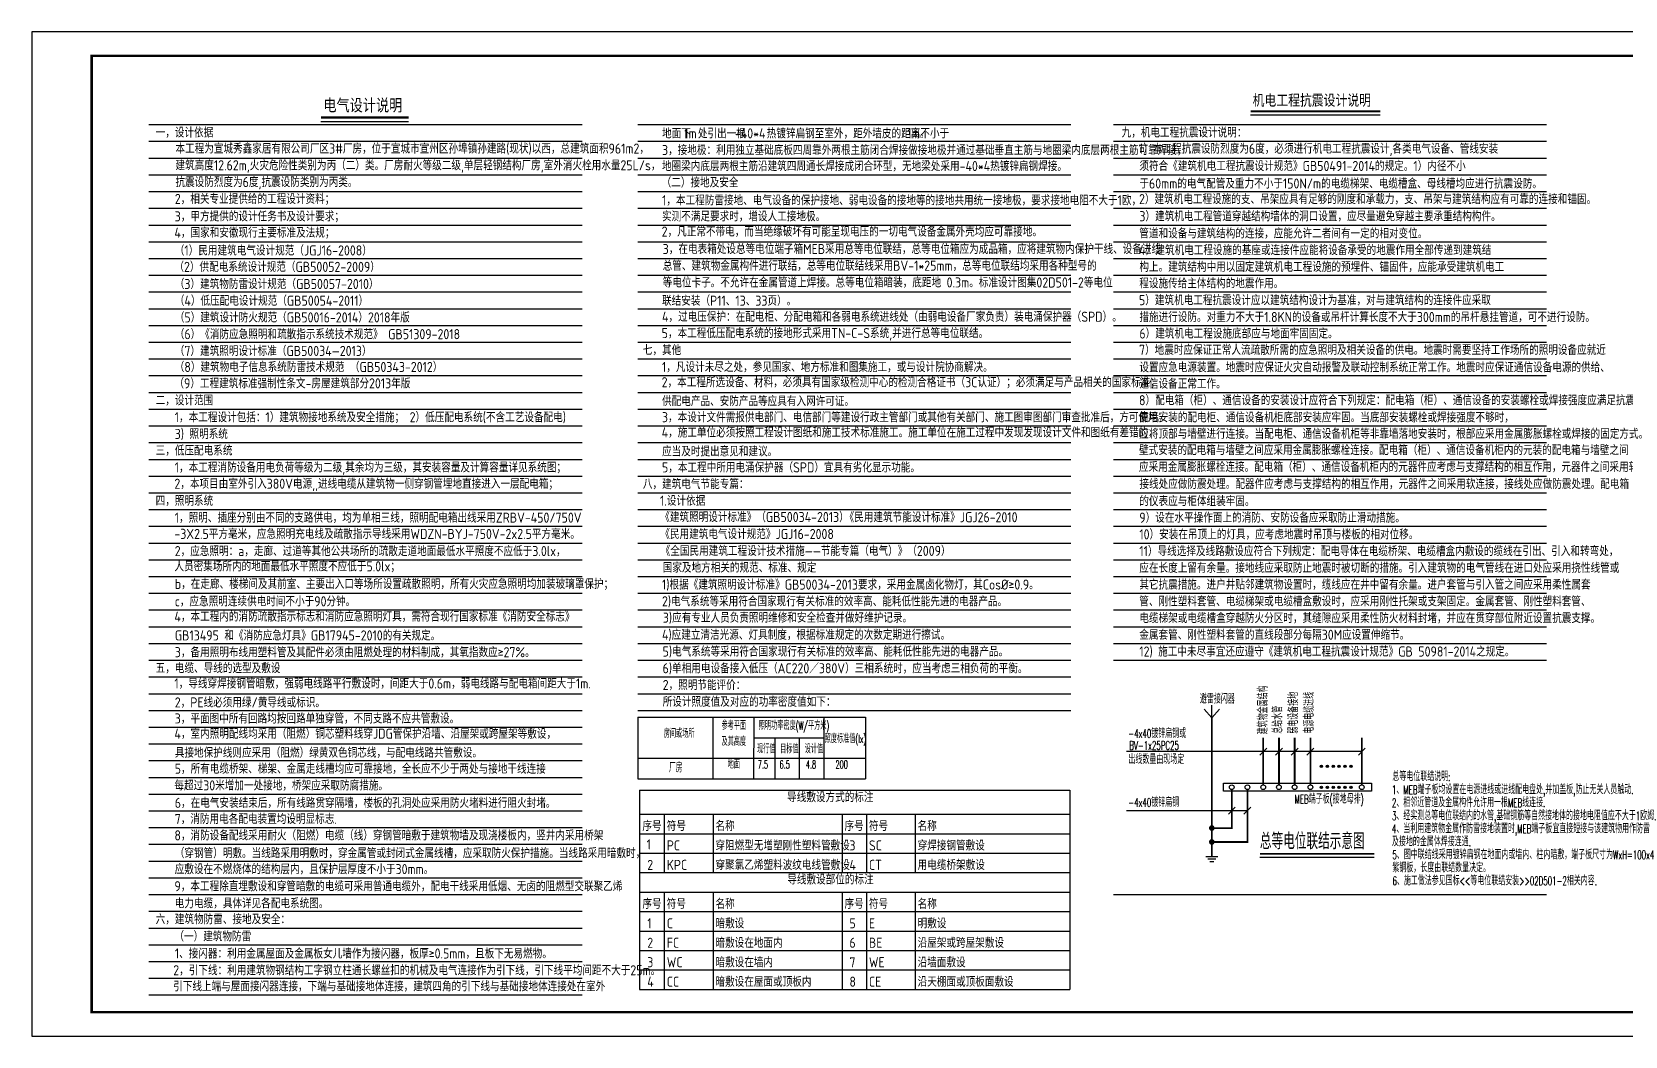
# Model space of a CAD drawing. Extents: x 1728470 to 1835391, y -157368 to 197905.
# Drawn here: x 1728470 to 1795062, y 155905 to 197905 of the extents above; entities that cross this region are included whole.
import ezdxf
from ezdxf.enums import TextEntityAlignment as Align

# ---------------------------------------------------------------- set-up
doc = ezdxf.new("R2010")
doc.units = 0
doc.header["$LTSCALE"] = 1000
doc.header["$MEASUREMENT"] = 0
doc.layers.get('0').update_dxf_attribs({"linetype": 'CONTINUOUS'})
for name, color, linetype in [('DIM-照明', 4, 'CONTINUOUS'), ('EQUIP_标注', 4, 'CONTINUOUS'), ('PUB_TEXT', 7, 'CONTINUOUS'), ('TEL_TEXT', 7, 'CONTINUOUS'), ('TEL_TITLE', 7, 'CONTINUOUS'), ('TWT_TEXT', 7, 'CONTINUOUS'), ('我的文字', 153, 'CONTINUOUS'), ('电气说明', 2, 'CONTINUOUS')]:
    doc.layers.add(name, color=color, linetype=linetype)
doc.styles.add('-GBCBIGGBENOR', font='GBENOR.shx', dxfattribs={"bigfont": 'GBCBIG.shx'})
doc.styles.add('_TEL_DIM', font='SIMPLEX', dxfattribs={"width": 0.8, "height": 3.5, "bigfont": 'HZTXT'})
doc.styles.add('HVAC', font='gbenor.shx', dxfattribs={"width": 0.8, "bigfont": 'gbcbig.shx'})
doc.styles.get("Standard").update_dxf_attribs({"font": 'gbenor.shx', "bigfont": 'gbcbig.shx'})
doc.styles.add('STY53', font='COMPLEX', dxfattribs={"width": 0.6, "bigfont": 'HZTXT'})
doc.styles.add('宋体', font='')
doc.styles.get('宋体').set_extended_font_data('SimSun')

msp = doc.modelspace()

# ---------------------------------------------------------------- hatches: boundary and pattern name
at = {"layer": 'DIM-照明', "linetype": 'BYBLOCK'}
for points in [[(1782419, 167195, 1), (1782320, 167195, 1)], [(1782665, 167195, 1), (1782567, 167195, 1)], [(1782912, 167195, 1), (1782813, 167195, 1)], [(1783158, 167195, 1), (1783060, 167195, 1)], [(1783405, 167195, 1), (1783306, 167195, 1)], [(1783651, 167195, 1), (1783552, 167195, 1)], [(1782419, 166306, 1), (1782320, 166306, 1)], [(1782665, 166306, 1), (1782567, 166306, 1)], [(1782912, 166306, 1), (1782813, 166306, 1)], [(1783158, 166306, 1), (1783060, 166306, 1)], [(1783405, 166306, 1), (1783306, 166306, 1)], [(1783651, 166306, 1), (1783552, 166306, 1)]]:
    msp.add_hatch(color=256, dxfattribs=at).paths.add_polyline_path(points)
h = msp.add_hatch(color=256, dxfattribs=at)
edge = h.paths.add_edge_path()
edge.add_ellipse((1777787, 164607), major_axis=(-9, 118), ratio=1, start_angle=0, end_angle=360)
h = msp.add_hatch(color=256, dxfattribs=at)
edge = h.paths.add_edge_path()
edge.add_ellipse((1777787, 164025), major_axis=(-9, 118), ratio=1, start_angle=0, end_angle=360)

# ---------------------------------------------------------------- linework, layer by layer
at = {"color": 251}
for p, q in [((1733363, 194027), (1751465, 194027)), ((1753792, 194027), (1771894, 194027)), ((1773679, 194027), (1791780, 194027)), ((1733363, 193327), (1751465, 193327)), ((1753792, 193327), (1771894, 193327)), ((1773679, 193327), (1791780, 193327)), ((1773679, 193327), (1791780, 193327)), ((1733363, 192627), (1751465, 192627)), ((1753792, 192627), (1771894, 192627)), ((1773679, 192627), (1791780, 192627)), ((1733363, 191927), (1751465, 191927)), ((1753792, 191927), (1771894, 191927)), ((1753792, 191927), (1771894, 191927)), ((1753792, 191927), (1771894, 191927)), ((1773679, 191927), (1791780, 191927)), ((1733363, 191227), (1751465, 191227)), ((1753792, 191227), (1771894, 191227)), ((1773679, 191227), (1791780, 191227)), ((1733363, 190527), (1751465, 190527)), ((1753792, 190527), (1771894, 190527)), ((1773679, 190527), (1791780, 190527)), ((1733363, 189827), (1751465, 189827)), ((1753792, 189827), (1771894, 189827)), ((1773679, 189827), (1791780, 189827)), ((1733363, 189127), (1751465, 189127)), ((1753792, 189127), (1771894, 189127)), ((1773679, 189127), (1791780, 189127)), ((1733363, 188427), (1751465, 188427)), ((1753792, 188427), (1771894, 188427)), ((1753792, 188427), (1771894, 188427)), ((1773679, 188427), (1791780, 188427)), ((1733363, 187727), (1751465, 187727)), ((1753792, 187727), (1771894, 187727)), ((1773679, 187727), (1791780, 187727)), ((1733363, 187027), (1751465, 187027)), ((1733363, 187027), (1751465, 187027)), ((1753792, 187027), (1771894, 187027)), ((1773679, 187027), (1791780, 187027)), ((1733363, 186327), (1751465, 186327)), ((1753792, 186327), (1771894, 186327)), ((1753792, 186327), (1771894, 186327)), ((1773679, 186327), (1791780, 186327)), ((1773679, 186327), (1791780, 186327)), ((1733363, 185627), (1751465, 185627)), ((1753792, 185627), (1771894, 185627)), ((1773679, 185627), (1791780, 185627)), ((1733363, 184927), (1751465, 184927)), ((1753792, 184927), (1771894, 184927)), ((1773679, 184927), (1791780, 184927)), ((1733363, 184227), (1751465, 184227)), ((1753792, 184227), (1771894, 184227)), ((1773679, 184227), (1791780, 184227)), ((1733363, 183527), (1751465, 183527)), ((1753792, 183527), (1771894, 183527)), ((1773679, 183527), (1791780, 183527)), ((1733363, 182827), (1751465, 182827)), ((1733363, 182827), (1751465, 182827)), ((1753792, 182827), (1771894, 182827)), ((1773679, 182827), (1791780, 182827)), ((1773679, 182827), (1791780, 182827)), ((1733363, 182127), (1751465, 182127)), ((1753792, 182127), (1771894, 182127)), ((1753792, 182127), (1771894, 182127)), ((1773679, 182127), (1791780, 182127)), ((1733363, 181427), (1751465, 181427)), ((1753792, 181427), (1771894, 181427)), ((1773679, 181427), (1791780, 181427)), ((1733363, 180727), (1751465, 180727)), ((1753792, 180727), (1771894, 180727)), ((1773679, 180727), (1791780, 180727)), ((1733363, 180027), (1751465, 180027)), ((1753792, 180027), (1771894, 180027)), ((1773679, 180027), (1791780, 180027)), ((1773679, 180027), (1791780, 180027)), ((1733363, 179327), (1751465, 179327)), ((1733363, 179327), (1751465, 179327)), ((1753792, 179327), (1771894, 179327)), ((1753792, 179327), (1771894, 179327)), ((1773679, 179327), (1791780, 179327)), ((1773679, 179327), (1791780, 179327)), ((1733363, 178627), (1751465, 178627)), ((1753792, 178627), (1771894, 178627)), ((1773679, 178627), (1791780, 178627)), ((1733363, 177927), (1751465, 177927)), ((1753792, 177927), (1771894, 177927)), ((1773679, 177927), (1791780, 177927)), ((1733363, 177227), (1751465, 177227)), ((1753792, 177227), (1771894, 177227)), ((1773679, 177227), (1791780, 177227)), ((1733363, 176527), (1751465, 176527)), ((1753792, 176527), (1771894, 176527)), ((1773679, 176527), (1791780, 176527)), ((1773679, 176527), (1791780, 176527)), ((1733363, 175827), (1751465, 175827)), ((1733363, 175827), (1751465, 175827)), ((1753792, 175827), (1771894, 175827)), ((1753792, 175827), (1771894, 175827)), ((1773679, 175827), (1791780, 175827)), ((1733363, 175127), (1751465, 175127)), ((1753792, 175127), (1771894, 175127)), ((1773679, 175127), (1791780, 175127)), ((1733363, 174427), (1751465, 174427)), ((1753792, 174427), (1771894, 174427)), ((1773679, 174427), (1791780, 174427)), ((1733363, 173727), (1751465, 173727)), ((1753792, 173727), (1771894, 173727)), ((1773679, 173727), (1791780, 173727)), ((1733363, 173027), (1751465, 173027)), ((1753792, 173027), (1771894, 173027)), ((1773679, 173027), (1791780, 173027)), ((1773679, 173027), (1791780, 173027)), ((1733363, 172327), (1751465, 172327)), ((1733363, 172327), (1751465, 172327)), ((1753792, 172327), (1771894, 172327)), ((1753792, 172327), (1771894, 172327)), ((1773679, 172327), (1791780, 172327)), ((1733363, 171627), (1751465, 171627)), ((1753792, 171627), (1771894, 171627)), ((1773679, 171627), (1791780, 171627)), ((1733363, 170927), (1751465, 170927)), ((1753792, 170927), (1771894, 170927)), ((1733363, 170227), (1751465, 170227)), ((1753792, 170227), (1771894, 170227)), ((1733363, 169527), (1751465, 169527)), ((1753792, 169527), (1771894, 169527)), ((1733363, 168827), (1751465, 168827)), ((1733363, 168827), (1751465, 168827)), ((1733363, 168127), (1751465, 168127)), ((1733363, 167427), (1751465, 167427)), ((1733363, 166727), (1751465, 166727)), ((1733363, 166027), (1751465, 166027)), ((1753860, 166195), (1753860, 157857)), ((1753860, 166195), (1771846, 166195)), ((1771846, 166195), (1771846, 157857)), ((1733363, 165327), (1751465, 165327)), ((1733363, 165327), (1751465, 165327)), ((1753860, 165186), (1771846, 165186)), ((1754904, 165186), (1754904, 162743)), ((1756939, 165186), (1756939, 162743)), ((1762335, 165186), (1762335, 162743)), ((1763353, 165186), (1763353, 162743)), ((1765389, 165186), (1765389, 162743)), ((1733363, 164627), (1751465, 164627)), ((1733363, 163927), (1751465, 163927)), ((1753860, 164372), (1771846, 164372)), ((1733363, 163227), (1751465, 163227)), ((1753860, 163557), (1771846, 163557)), ((1733363, 162527), (1751465, 162527)), ((1753860, 162743), (1771846, 162743)), ((1733363, 161827), (1751465, 161827)), ((1733363, 161827), (1751465, 161827)), ((1753860, 161929), (1771846, 161929)), ((1754904, 161929), (1754904, 157857)), ((1756939, 161929), (1756939, 157857)), ((1762335, 161929), (1762335, 157857)), ((1763353, 161929), (1763353, 157857)), ((1765389, 161929), (1765389, 157857)), ((1773679, 161827), (1791780, 161827)), ((1733363, 161127), (1751465, 161127)), ((1733363, 161127), (1751465, 161127)), ((1753860, 161115), (1771846, 161115)), ((1733363, 160427), (1751465, 160427)), ((1753860, 160300), (1771846, 160300)), ((1733363, 159727), (1751465, 159727)), ((1733363, 159727), (1751465, 159727)), ((1753860, 159486), (1771846, 159486)), ((1733363, 159027), (1751465, 159027)), ((1753860, 158672), (1771846, 158672)), ((1733363, 158327), (1751465, 158327)), ((1753860, 157857), (1771846, 157857)), ((1733363, 157627), (1751465, 157627))]:
    msp.add_line(p, q, dxfattribs=at)
msp.add_line((1753792, 167527), (1763313, 167527))
at = {"layer": 'DIM-照明', "ltscale": 1.2}
for q in [(1777466, 169581, -602), (1777787, 169745, -602), (1778108, 169581, -602)]:
    msp.add_line((1777787, 169217, -602), q, dxfattribs=at)
at = {"layer": 'DIM-照明', "linetype": 'BYBLOCK'}
for p, q in [((1780081, 167950, -602), (1779791, 167659, -602)), ((1780738, 167950, -602), (1780448, 167659, -602)), ((1781396, 167950, -602), (1781105, 167659, -602)), ((1782053, 167950, -602), (1781762, 167659, -602)), ((1784202, 167950, -602), (1783912, 167659, -602)), ((1778769, 165478, -602), (1778479, 165188, -602)), ((1779421, 165478, -602), (1779130, 165188, -602))]:
    msp.add_line(p, q, dxfattribs=at)
at = {"layer": 'DIM-照明', "ltscale": 1200}
for p, q in [((1784057, 167804, -602), (1774215, 167804, -602)), ((1779275, 165333, -602), (1774215, 165333, -602)), ((1777541, 163419, -602), (1778034, 163419, -602)), ((1777623, 163314, -602), (1777952, 163314, -602)), ((1777705, 163212, -602), (1777870, 163212, -602))]:
    msp.add_line(p, q, dxfattribs=at)
at = {"layer": 'DIM-照明', "ltscale": 1.2, "const_width": 73.9, "elevation": -602}
for points in [[(1777787, 163419), (1777787, 169217)], [(1779936, 166413), (1779936, 168392)], [(1780593, 166413), (1780593, 168392)], [(1781250, 166413), (1781250, 168392)], [(1781907, 166413), (1781907, 168392)], [(1784057, 166413), (1784057, 168392)], [(1778624, 166216), (1778624, 164607), (1777787, 164607)], [(1779275, 166216), (1779275, 164025), (1777787, 164025)]]:
    msp.add_lwpolyline(points, dxfattribs=at)
at = {"layer": 'DIM-照明', "linetype": 'BYBLOCK', "elevation": -602}
msp.add_lwpolyline([(1778277, 166482), (1784464, 166482), (1784464, 166153), (1778277, 166153)], close=True, dxfattribs=at)
at = {"layer": 'DIM-照明', "linetype": 'BYBLOCK'}
for centre, radius in [((1782370, 167195, -602), 49.3), ((1782616, 167195, -602), 49.3), ((1782862, 167195, -602), 49.3), ((1783109, 167195, -602), 49.3), ((1783355, 167195, -602), 49.3), ((1783602, 167195, -602), 49.3), ((1778618, 166315, -602), 98.8), ((1779275, 166315, -602), 98.8), ((1779934, 166315, -602), 98.8), ((1780591, 166315, -602), 98.8), ((1781248, 166315, -602), 98.8), ((1781906, 166315, -602), 98.8), ((1782370, 166306, -602), 49.3), ((1782616, 166306, -602), 49.3), ((1782862, 166306, -602), 49.3), ((1783109, 166306, -602), 49.3), ((1783355, 166306, -602), 49.3), ((1783602, 166306, -602), 49.3), ((1784055, 166315, -602), 98.8)]:
    msp.add_circle(centre, radius, dxfattribs=at)
at = {"layer": 'EQUIP_标注', "const_width": 70}
msp.add_lwpolyline([(1779797, 163530), (1784577, 163530)], dxfattribs=at)
at = {"layer": 'EQUIP_标注'}
msp.add_lwpolyline([(1779797, 163390), (1784577, 163390)], dxfattribs=at)
at = {"layer": 'TEL_TEXT'}
for p, q in [((1753792, 169245), (1753792, 166668)), ((1753792, 169245), (1763313, 169245)), ((1756936, 169245), (1756936, 166668)), ((1758639, 169245), (1758638, 166668)), ((1761572, 169245), (1761572, 166668)), ((1763313, 169245), (1763313, 166668)), ((1758639, 168386), (1761572, 168386)), ((1758639, 168386), (1761572, 168386)), ((1759521, 168386), (1759521, 166668)), ((1760533, 168386), (1760533, 166668)), ((1754568, 167527), (1763313, 167527)), ((1754568, 167527), (1763313, 167527)), ((1754568, 167527), (1763313, 167527)), ((1753792, 166668), (1763313, 166668)), ((1754568, 166668), (1763313, 166668))]:
    msp.add_line(p, q, dxfattribs=at)
at = {"layer": 'TEL_TITLE', "color": 4}
msp.add_lwpolyline([(1728470, 155905), (1802770, 155905), (1802770, 197905), (1728470, 197905)], close=True, dxfattribs=at)
at = {"layer": 'TEL_TITLE', "color": 4, "const_width": 100}
msp.add_lwpolyline([(1730970, 156905), (1801770, 156905), (1801770, 196905), (1730970, 196905)], close=True, dxfattribs=at)
at = {"layer": '电气说明', "color": 3}
for p, q in [((1740548, 194154), (1744211, 194154)), ((1779397, 194433), (1784822, 194433))]:
    msp.add_line(p, q, dxfattribs=at)
for points, const_width in [([(1779407, 194584), (1784832, 194584)], 90.7), ([(1740559, 194322), (1744222, 194322)], 101)]:
    msp.add_lwpolyline(points, dxfattribs=dict(at, const_width=const_width))

# ---------------------------------------------------------------- texts
at = {"layer": 'PUB_TEXT', "color": 7, "ltscale": 10, "style": 'STY53', "width": 0.6}
for s, p in [('避雷接闪器', (1777288, 169819, -602)), ('-4x40镀锌扁钢或', (1774302, 168378, -602)), ('BV-1x25PC25', (1774340, 167883, -602)), ('出线数量由现场定', (1774302, 167292, -602)), ('总等电位联结说明:', (1785334, 166575)), ('-4x40镀锌扁钢', (1774302, 165497, -602)), ('MEB端子板(接地母排)', (1781243, 165636, -602)), ('2、相邻近管道及金属构件允许用一根MEB线连接.', (1785315, 165486)), ('1、MEB端子板均设置在电源进线或进线配电盘处,并加盖板,防止无关人员触动.', (1785315, 166030)), ('3、经实测总等电位联结内的水管,基础钢筋等自然接地体的接地电阻值应不大于1欧姆.', (1785315, 164941)), ('4、当利用建筑物金属作防雷接地装置时,MEB端子板宜直接短接与该建筑物用作防雷', (1785315, 164397)), ('及接地的金属体焊接连通.', (1785315, 163852)), ('紫铜板，长度由联结数量决定。', (1785334, 162763)), ('5、图中联结线采用镀锌扁钢在地面内或墙内、柱内暗敷，端子板尺寸为WxH=100x4', (1785334, 163308)), ('6、施工做法参见国标<<等电位联结安装>>02D501-2相关内容.', (1785338, 162219))]:
    msp.add_text(s, height=360, dxfattribs=at).set_placement(p)
for s, p in [('建筑物金属结构', (1780116, 168529, -602)), ('弱电设备接地', (1781387, 168554, -602)), ('电源电缆进线', (1782045, 168554, -602)), ('总给水管', (1780730, 168554, -602))]:
    msp.add_text(s, height=360, rotation=90, dxfattribs=at).set_placement(p)
at = {"layer": 'PUB_TEXT', "style": 'HVAC', "width": 0.7}
msp.add_text('厂房', height=397.9, dxfattribs=at).set_placement((1755103, 166937))
at = {"layer": 'TEL_TEXT', "style": '_TEL_DIM', "width": 0.56}
for s, p in [('房间或场所', (1755522, 168385)), ('参考平面', (1757810, 168719)), ('照明功率密度(W/平方米)', (1760328, 168719)), ('及其高度', (1757810, 168051)), ('地面', (1757810, 167097)), ('7.5', (1759024, 167097)), ('6.5', (1759935, 167097)), ('4.8', (1761034, 167097)), ('200', (1762317, 167097))]:
    msp.add_text(s, height=339.5, dxfattribs=at).set_placement(p, align=Align.CENTER)
for s, p in [('照度标准值(lx)', (1761605, 168170)), ('现行值', (1758779, 167741)), ('目标值', (1759742, 167741)), ('设计值', (1760772, 167741))]:
    msp.add_text(s, height=339.5, dxfattribs=at).set_placement(p)
at = {"layer": 'TWT_TEXT'}
msp.add_text('总等电位联结示意图', height=675.2, dxfattribs=at).set_placement((1779797, 163722, -602))
at = {"layer": '我的文字', "color": 244, "style": '-GBCBIGGBENOR'}
for s, height, p in [('一，设计依据', 422.4, (1733643, 193486)), ('地面下', 422.4, (1754808, 193446)), ('1m', 422.4, (1755736, 193446)), ('处引出一根', 422.4, (1756305, 193446)), ('-40*4', 422.4, (1757854, 193446)), ('热镀锌扁钢至室外，距外墙皮的距离不小于', 422.4, (1759184, 193446)), ('1m。', 422.4, (1765064, 193446)), ('九，机电工程抗震设计说明：', 422.4, (1774016, 193486)), ('本工程为宣城秀鑫家居有限公司厂区3#厂房，位于宣城市宣州区孙埠镇孙建路(现状)以西，总建筑面积961m2，', 422.4, (1734472, 192813)), ('3，接地极：利用独立基础底板四周靠外两根主筋闭合焊接做接地极并通过基础垂直主筋与地圈梁内底层两根主筋可靠焊接，', 422.4, (1754809, 192751)), ('1）本工程抗震设防烈度为6度，必须进行机电工程抗震设计,各类电气设备、管线安装', 422.4, (1774744, 192810)), ('建筑高度12.62m,火灾危险性类别为丙（二）类。厂房耐火等级二级,单层轻钢结构厂房,室外消火栓用水量25L/s，', 422.4, (1734472, 192113)), ('地圈梁内底层两根主筋沿建筑四周通长焊接成闭合环型，无地梁处采用-40*4热镀锌扁钢焊接。', 422.4, (1754806, 192079)), ('须符合《建筑机电工程抗震设计规范》GB50491-2014的规定。1）内径不小', 422.4, (1774760, 192085)), ('抗震设防烈度为6度,抗震设防类别为丙类。', 422.4, (1734472, 191413)), ('（二）接地及安全', 422.4, (1754793, 191397)), ('于60mm的电气配管及重力不小于150N/m的电缆梯架、电缆槽盒、母线槽均应进行抗震设防。', 422.4, (1774760, 191351)), ('2，相关专业提供给的工程设计资料；', 422.4, (1734444, 190707)), ('1，本工程防雷接地、电气设备的保护接地、弱电设备的接地等的接地共用统一接地极，要求接地电阻不大于1欧，', 422.4, (1754809, 190651)), ('2）建筑机电工程设施的支、吊架应具有足够的刚度和承载力，支、吊架与建筑结构应有可靠的连接和锚固。', 422.4, (1774744, 190699)), ('3）建筑机电工程管道穿越结构墙体的洞口设置，应尽量避免穿越主要承重结构构件。', 422.4, (1774760, 189983)), ('3，甲方提供的设计任务书及设计要求；', 422.4, (1734441, 189979)), ('2，凡正常不带电，而当绝缘破坏有可能呈现电压的一切电气设备金属外壳均应可靠接地。', 422.4, (1754793, 189342)), ('实测不满足要求时，增设人工接地极。', 422.4, (1754806, 189979)), ('4，国家和安徽现行主要标准及法规；', 422.4, (1734428, 189298)), ('管道和设备与建筑结构的连接，应能允许二者间有一定的相对变位。', 422.4, (1774757, 189266)), ('（1）民用建筑电气设计规范（JGJ16-2008）   ', 422.4, (1734444, 188551)), ('3，在电表箱处设总等电位端子箱MEB采用总等电位联结，总等电位箱应为成品箱，应将建筑物内保护干线、设备进线', 422.4, (1754837, 188613)), ('4）建筑机电工程设施的基座或连接件应能将设备承受的地震作用全部传递到建筑结', 422.4, (1774757, 188567)), ('（2）供配电系统设计规范（GB50052-2009）', 422.4, (1734428, 187866)), ('总管、建筑物金属构件进行联结，总等电位联结线采用BV-1*25mm，总等电位联结均采用各种型号的', 422.4, (1754837, 187913)), ('构上。建筑结构中用以固定建筑机电工程设施的预埋件、锚固件，应能承受建筑机电工', 422.4, (1774760, 187867)), ('（3）建筑物防雷设计规范（GB50057-2010）', 422.4, (1734444, 187151)), ('等电位卡子。不允许在金属管道上焊接。总等电位箱暗装，底距地 0.3m。标准设计图集02D501-2等电位', 422.4, (1754837, 187213)), ('程设施传给主体结构的地震作用。', 422.4, (1774757, 187179)), ('（4）低压配电设计规范（GB50054-2011）', 422.4, (1734444, 186451)), ('联结安装（P11、13、33页）。', 422.4, (1754809, 186451)), ('5）建筑机电工程抗震设计应以建筑结构设计为基准，对与建筑结构的连接件应采取', 422.4, (1774744, 186474)), ('（5）建筑设计防火规范（GB50016-2014）2018年版', 422.4, (1734444, 185751)), ('4，过电压保护：在配电柜、分配电箱和各弱电系统进线处（由弱电设备厂家负责）装电涌保护器（SPD）。', 422.4, (1754806, 185779)), ('措施进行设防。对重力不大于1.8KN的设备或吊杆计算长度不大于300mm的吊杆悬挂管道，可不进行设防。', 422.4, (1774760, 185767)), ('（6）《消防应急照明和疏散指示系统技术规范》 GB51309-2018', 422.4, (1734444, 185051)), ('5，本工程低压配电系统的接地形式采用TN-C-S系统,并进行总等电位联结。', 422.4, (1754793, 185095)), ('6）建筑机电工程设施底部应与地面牢固固定。', 422.4, (1774760, 185078)), ('（7）建筑照明设计标准（GB50034—2013）', 422.4, (1734444, 184351)), ('七，其他', 422.4, (1754007, 184386)), ('7）地震时应保证正常人流疏散所需的应急照明及相关设备的供电。地震时需要坚持工作场所的照明设备应就近', 422.4, (1774744, 184394)), ('（8）建筑物电子信息系统防雷技术规范 （GB50343-2012）', 422.4, (1734441, 183679)), ('1，凡设计未尽之处，参见国家、地方标准和图集施工，或与设计院协商解决。', 422.4, (1754806, 183679)), ('设置应急电源装置。地震时应保证火灾自动报警及联动控制系统正常工作。地震时应保证通信设备电源的供给、', 422.4, (1774760, 183667)), ('（9）工程建筑标准强制性条文-房屋建筑部分2013年版', 422.4, (1734428, 182994)), ('2，本工程所选设备、材料，必须具有国家级检测中心的检测合格证书（3C认证）；必须满足与产品相关的国家标准；', 422.4, (1754793, 183042)), ('通信设备正常工作。', 422.4, (1774757, 182979)), ('二，设计范围', 422.4, (1733643, 182286)), ('供配电产品、安防产品等应具有入网许可证。', 422.4, (1754809, 182251)), ('8）配电箱（柜）、通信设备的安装设计应符合下列规定：配电箱（柜）、通信设备的安装螺栓或焊接强度应满足抗震要求。', 422.4, (1774744, 182289)), ('1，本工程设计包括：1）建筑物接地系统及安全措施； 2）低压配电系统(不含工艺设备配电)', 422.4, (1734441, 181579)), ('3，本设计文件需报供电部门、电信部门等建设行政主管部门或其他有关部门、施工图审图部门审查批准后，方可使用。', 422.4, (1754806, 181579)), ('靠墙安装的配电柜、通信设备机柜底部安装应牢固。当底部安装螺栓或焊接强度不够时，', 422.4, (1774760, 181572)), ('3) 照明系统', 422.4, (1734441, 180879)), ('4，施工单位必须按照工程设计图纸和施工技术标准施工。施工单位在施工过程中发现发现设计文件和图纸有差错的，', 422.4, (1754793, 180942)), ('应将顶部与墙壁进行连接。当配电柜、通信设备机柜等非靠墙落地安装时，根部应采用金属膨胀螺栓或焊接的固定方式。', 422.4, (1774757, 180885)), ('三，低压配电系统', 422.4, (1733643, 180186)), ('应当及时提出意见和建议。', 422.4, (1754809, 180151)), ('壁式安装的配电箱与墙壁之间应采用金属膨胀螺栓连接。配电箱（柜）、通信设备机柜内的元装的配电箱与墙壁之间', 422.4, (1774744, 180205)), ('1，本工程消防设备用电负荷等级为二级,其余均为三级，其安装容量及计算容量详见系统图；', 422.4, (1734441, 179479)), ('5，本工程中所用电涌保护器（SPD）宜具有劣化显示功能。', 422.4, (1754806, 179479)), ('应采用金属膨胀螺栓连接。配电箱（柜）、通信设备机柜内的元器件应考虑与支撑结构的相互作用，元器件之间采用软连接，', 422.4, (1774744, 179499)), ('2，本项目由室外引入380V电源,,进线电缆从建筑物一侧穿钢管埋地直接进入一层配电箱；', 422.4, (1734428, 178795)), ('八，建筑电气节能专篇：', 422.4, (1754007, 178786)), ('接线处应做防震处理。配器件应考虑与支撑结构的相互作用，元器件之间采用软连接，接线处应做防震处理。配电箱（柜）面上', 422.4, (1774760, 178788)), ('四，照明系统', 422.4, (1733643, 178086)), ('1.设计依据', 422.4, (1754723, 178086)), ('的仪表应与柜体组装牢固。', 422.4, (1774757, 178069)), ('1，照明、插座分别由不同的支路供电，均为单相三线，照明配电箱出线采用ZRBV-450/750V', 422.4, (1734441, 177379)), ('《建筑照明设计标准》（GB50034-2013）', 422.4, (1754735, 177403)), ('《民用建筑节能设计标准》JGJ26-2010', 422.4, (1762439, 177396)), ('9）设在水平操作面上的消防、安防设备应采取防止滑动措施。', 422.4, (1774757, 177379)), ('-3X2.5平方毫米，应急照明充电线及疏散指示导线采用WDZN-BYJ-750V-2x2.5平方毫米。', 422.4, (1734428, 176698)), ('《民用建筑电气设计规范》JGJ16-2008', 422.4, (1754737, 176693)), ('10）安装在吊顶上的灯具，应考虑地震时吊顶与楼板的相对位移。', 422.4, (1774757, 176679)), ('人员密集场所内的地面最低水平照度不应低于5.0lx；', 422.4, (1734428, 175342)), ('2，应急照明：a，走廊、过道等其他公共场所的疏散走道地面最低水平照度不应低于3.0lx，', 422.4, (1734441, 175979)), ('《全国民用建筑工程设计技术措施——节能专篇（电气）》（2009）', 422.4, (1754753, 175989)), ('11）导线选择及线路敷设应符合下列规定：配电导体在电缆桥架、电缆槽盒内敷设的缆线在引出、引入和转弯处，', 422.4, (1774757, 175979)), ('国家及地方相关的规范、标准、规定', 422.4, (1754837, 175289)), ('应在长度上留有余量。接地线应采取防止地震时被切断的措施。引入建筑物的电气管线在进口处应采用挠性线管或', 422.4, (1774757, 175279)), ('b，在走廊、楼梯间及其前室、主要出入口等场所设置疏散照明，所有火灾应急照明均加装玻璃罩保护；', 422.4, (1734444, 174606)), ('1)根据《建筑照明设计标准》GB50034-2013要求，采用金属卤化物灯，其Cos%%C≥0.9。', 422.4, (1754806, 174579)), ('其它抗震措施。进户井贴邻建筑物设置时，缆线应在井中留有余量。进户套管与引入管之间应采用柔性属套', 422.4, (1774757, 174579)), ('c，应急照明连续供电时间不小于90分钟。', 422.4, (1734441, 173879)), ('2)电气系统等采用符合国家现行有关标准的效率高、能耗低性能先进的电器产品。', 422.4, (1754806, 173879)), ('管、刚性塑料套管、电缆梯架或电缆槽盒敷设时，应采用刚性托架或支架固定。金属套管、刚性塑料套管、', 422.4, (1774757, 173879)), ('4，本工程内的消防疏散指示标志和消防应急照明灯具，需符合现行国家标准《消防安全标志》', 422.4, (1734428, 173242)), ('3)应有专业人员负责照明维修和安全检查并做好维护记录。', 422.4, (1754841, 173196)), ('电缆梯架或电缆槽盒穿越防火分区时，其缝隙应采用柔性防火材料封堵，并应在贯穿部位附近设置抗震支撑。', 422.4, (1774757, 173179)), ('GB13495 和《消防应急灯具》GB17945-2010的有关规定。  ', 422.4, (1734444, 172451)), ('4)应建立清洁光源、灯具制度，根据标准规定的次数定期进行擦试。', 422.4, (1754806, 172479)), ('金属套管、刚性塑料套管的直线段部分每隔30M应设置伸缩节。', 422.4, (1774757, 172479)), ('3，备用照明布线用塑料管及其配件必须由阻燃处理的材料制成，其氧指数应≥27%%%。', 422.4, (1734444, 171751)), ('5)电气系统等采用符合国家现行有关标准的效率高、能耗低性能先进的电器产品。', 422.4, (1754833, 171779)), ('12) 施工中未尽事宜还应遵守《建筑机电工程抗震设计规范》GB 50981-2014之规定。', 422.4, (1774757, 171779)), ('五，电缆、导线的选型及敷设', 422.4, (1733643, 171086)), ('6)单相用电设备接入低压（AC220／380V）三相系统时，应当考虑三相负荷的平衡。', 422.4, (1754833, 171079)), ('1，导线穿焊接钢管暗敷，强弱电线路平行敷设时，间距大于0.6m，弱电线路与配电箱间距大于1m.', 422.4, (1734428, 170442)), ('2，照明节能评价：', 422.4, (1754835, 170379)), ('2，PE线必须用绿/黄导线或标识。', 422.4, (1734444, 169651)), ('所设计照度值及对应的功率密度值如下：', 422.4, (1754835, 169679)), ('3，平面图中所有回路均按回路单独穿管，不同支路不应共管敷设。', 422.4, (1734441, 168979)), ('4，室内照明配线均采用（阻燃）铜芯塑料线穿JDG管保护沿墙、沿屋架或跨屋架等敷设，', 422.4, (1734428, 168342)), ('具接地保护线则应采用（阻燃）绿黄双色铜芯线，与配电线路共管敷设。', 422.4, (1734444, 167551)), ('5，所有电缆桥架、梯架、金属走线槽均应可靠接地，全长应不少于两处与接地干线连接', 422.4, (1734441, 166879)), ('每超过30米增加一处接地，桥架应采取防腐措施。', 422.4, (1734428, 166179)), ('6，在电气安装结束后，所有线路贯穿隔墙，楼板的孔洞处应采用防火堵料进行阻火封堵。', 422.4, (1734444, 165451)), ('7，消防用电各配电装置均设明显标志.', 422.4, (1734441, 164779)), ('8，消防设备配线采用耐火（阻燃）电缆（线）穿钢管暗敷于建筑物墙及现浇楼板内，竖井内采用桥架', 422.4, (1734428, 164092)), ('序号', 422.4, (1753988, 164485)), ('符号', 422.4, (1755006, 164485)), ('名称', 422.4, (1757041, 164485)), ('序号', 422.4, (1762437, 164485)), ('符号', 422.4, (1763455, 164485)), ('名称', 422.4, (1765491, 164485)), ('（穿钢管）明敷。当线路采用明敷时，穿金属管或封闭式金属线槽，应采取防火保护措施。当线路采用暗敷时，', 422.4, (1734444, 163351)), ('1', 422, (1754165, 163712)), ('PC', 422.4, (1755006, 163670)), ('穿阻燃型无增塑刚性塑料管敷设', 422.4, (1757041, 163670)), ('3', 422, (1762641, 163670)), ('SC', 422.4, (1763455, 163670)), ('穿焊接钢管敷设', 422.4, (1765491, 163670)), ('2', 422, (1754191, 162856)), ('KPC', 422.4, (1755006, 162856)), ('穿聚氯乙烯塑料波纹电线管敷设', 422.4, (1757041, 162856)), ('4', 422, (1762641, 162856)), ('CT', 422.4, (1763455, 162856)), ('用电缆桥架敷设', 422.4, (1765491, 162856)), ('应敷设在不燃烧体的结构层内，且保护层厚度不小于30mm。', 422.4, (1734441, 162679)), ('9，本工程除直埋敷设和穿管暗敷的电缆可采用普通电缆外，配电干线采用低烟、无卤的阻燃型交联聚乙烯', 422.4, (1734428, 161965)), ('电力电缆，具体详见各配电系统图。', 422.4, (1734444, 161251)), ('序号', 422.4, (1753988, 161228)), ('符号', 422.4, (1755006, 161228)), ('名称', 422.4, (1757041, 161228)), ('序号', 422.4, (1762437, 161228)), ('符号', 422.4, (1763455, 161228)), ('名称', 422.4, (1765491, 161228)), ('六，建筑物防雷、接地及安全：', 422.4, (1733643, 160586)), ('1', 422, (1754191, 160413)), ('C', 422, (1755006, 160413)), ('暗敷设', 422.4, (1757041, 160413)), ('5', 422, (1762641, 160413)), ('E', 422, (1763455, 160413)), ('明敷设', 422.4, (1765491, 160413)), ('（一）建筑物防雷', 422.4, (1734428, 159868)), ('2', 422, (1754191, 159599)), ('FC', 422.4, (1755006, 159599)), ('暗敷设在地面内', 422.4, (1757041, 159599)), ('6', 422, (1762641, 159599)), ('BE', 422.4, (1763455, 159599)), ('沿屋架或跨屋架敷设', 422.4, (1765491, 159599)), ('1、接闪器：利用金属屋面及金属板女儿墙作为接闪器，板厚≥0.5mm，且板下无易燃物。', 422.4, (1734444, 159151)), ('3', 422, (1754191, 158785)), ('WC', 422.4, (1755006, 158785)), ('暗敷设在墙内', 422.4, (1757041, 158785)), ('7', 422, (1762641, 158785)), ('WE', 422.4, (1763455, 158785)), ('沿墙面敷设', 422.4, (1765491, 158785)), ('2，引下线：利用建筑物钢结构工字钢立柱通长螺丝扣的机械及电气连接作为引下线，引下线平均间距不大于25m。', 422.4, (1734379, 158451)), ('引下线上端与屋面接闪器连接，下端与基础接地体连接，建筑四角的引下线与基础接地体连接处在室外', 422.4, (1734377, 157779)), ('4', 422, (1754191, 157971)), ('CC', 422.4, (1755006, 157971)), ('暗敷设在屋面或顶板内', 422.4, (1757041, 157971)), ('8', 422, (1762641, 157971)), ('CE', 422.4, (1763455, 157971)), ('沿天棚面或顶板面敷设', 422.4, (1765491, 157971))]:
    msp.add_text(s, height=height, rotation=0, dxfattribs=at).set_placement(p)
for s, p in [('导线敷设方式的标注', (1761841, 165689)), ('导线敷设部位的标注', (1761849, 162247))]:
    msp.add_text(s, height=422.4, rotation=0, dxfattribs=at).set_placement(p, align=Align.CENTER)
at = {"layer": '电气说明', "color": 3, "style": '宋体', "width": 0.8}
for s, height, p in [('电气设计说明', 504, (1740653, 194586)), ('机电工程抗震设计说明', 453.6, (1779491, 194821))]:
    msp.add_text(s, height=height, dxfattribs=at).set_placement(p)

doc.saveas('drawing.dxf')
